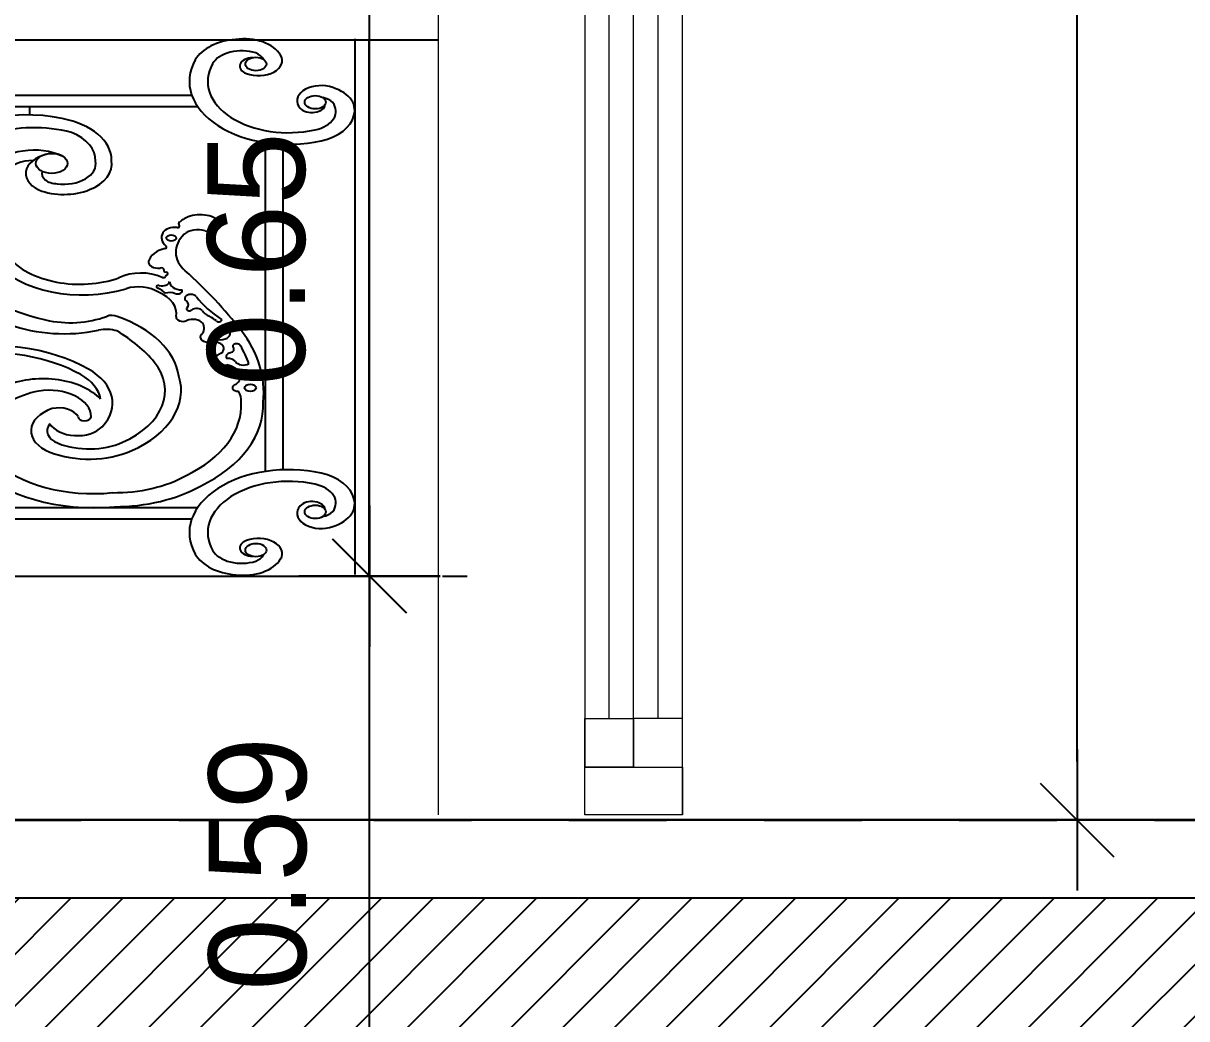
# Model space of a CAD drawing. Extents: x 185 to 567, y -69 to 170.
# Drawn here: x 248.497 to 249.69, y 132.564 to 133.584 of the extents above; entities that cross this region are included whole.
import ezdxf

# ---------------------------------------------------------------- set-up
doc = ezdxf.new("R2010")
doc.units = 0
doc.header["$LTSCALE"] = 0.25
doc.header["$MEASUREMENT"] = 0
doc.header["$PDMODE"] = 35
doc.header["$PDSIZE"] = -1
for name, pattern in [('DOT2', [0.125, 0, -0.125]), ('HIDDEN', [9.525, 6.35, -3.175]), ('LEVELS 2$0$DOT2', [0.125, 0, -0.125])]:
    doc.linetypes.add(name, pattern=pattern)
doc.layers.get('0').update_dxf_attribs({"linetype": 'CONTINUOUS'})
doc.layers.get('Defpoints').update_dxf_attribs({"linetype": 'CONTINUOUS'})
for name, color, linetype in [('A-DR', 3, 'CONTINUOUS'), ('A-ELV 2', 21, 'CONTINUOUS'), ('A-FORGEE', 1, 'CONTINUOUS'), ('A-IDM', 221, 'CONTINUOUS'), ('A-SECHAT', 8, 'CONTINUOUS'), ('A-SECLAS', 94, 'CONTINUOUS'), ('A-WLSEC', 7, 'CONTINUOUS'), ('LEVELS 2$0$A-HATCH', 112, 'CONTINUOUS')]:
    doc.layers.add(name, color=color, linetype=linetype)
doc.styles.add('XARAB', font='xarab.shx')
doc.dimstyles.new('DIM50', dxfattribs={"dimtxt": 0.1, "dimasz": 0.06, "dimexe": 0.1, "dimexo": 0, "dimgap": 0.05, "dimtad": 1, "dimzin": 3, "dimdsep": 46, "dimtxsty": 'XARAB', "dimblk": 'DTICK', "dimcen": 0.09, "dimclrd": 256, "dimclre": 5, "dimclrt": 3, "dimadec": 0, "dimazin": 3, "dimtfac": 1, "dimtix": 1, "dimtmove": 2, "dimatfit": 0, "dimldrblk": 'DTICK', "dimfxl": 0.15, "dimtolj": 1, "dimtzin": 3, "dimlwd": -3, "dimlwe": -3, "dimarcsym": 0})

# ---------------------------------------------------------------- blocks, each defined once
blk = doc.blocks.new('LEVELS 2')
at = {"layer": 'LEVELS 2$0$A-HATCH', "linetype": 'LEVELS 2$0$DOT2', "ltscale": 2}
blk.add_line((189.3891, 31.672, 0), (204.6446, 31.672, 0), dxfattribs=at)
blk = doc.blocks.new('slid')
at = {"linetype": 'HIDDEN', "lineweight": 0}
blk.add_line((0, -2.15, 0), (0, 0.045, 0), dxfattribs=at)
at = {"lineweight": 0}
for p, q in [((-0.25, -2.15, 0), (-0.25, -0.005, 0)), ((-0.15, -0.005, 0), (-0.15, -2.1011, 0)), ((-0.225, -0.055, 0), (-0.225, -2.0511, 0)), ((-0.2, -2.0511, 0), (-0.2, -0.055, 0)), ((-0.175, -2.0511, 0), (-0.175, -0.055, 0)), ((-0.2, -2.1011, 0), (-0.2, -2.0511, 0)), ((-0.15, -2.15, 0), (-0.15, -2.1011, 0))]:
    blk.add_line(p, q, dxfattribs=at)
at = {"lineweight": 0, "elevation": 0}
for points in [[(-0.25, -2.0511), (-0.2, -2.0511), (-0.2, -2.1011), (-0.25, -2.1011)], [(-0.2, -2.1011), (-0.15, -2.1011), (-0.15, -2.0511), (-0.2, -2.0511)], [(-0.25, -2.15), (-0.15, -2.15), (-0.15, -2.1011), (-0.25, -2.1011)]]:
    blk.add_lwpolyline(points, close=True, dxfattribs=at)
blk = doc.blocks.new('A$C50FD488D')
for p, q in [((1.18136, -0.09984), (1.18136, -0.64928)), ((1.19102, -0.64825), (1.19102, -0.10089)), ((0.7, -0.15777), (1.07363, -0.15777)), ((0.7, -0.16936), (1.07747, -0.16936)), ((0.96622, -0.16936), (0.96622, -0.17803)), ((1.12213, -0.20638), (1.12213, -0.54362)), ((1.13388, -0.20809), (1.13388, -0.54191)), ((0.7, -0.58064), (1.07747, -0.58064)), ((0.7, -0.59223), (1.07363, -0.59223))]:
    blk.add_line(p, q)
for centre, major_axis, ratio, start_param, end_param in [((1.10792, -0.12577), (0.02613, 0), 0.986193, 0.359204, 1.773868), ((1.10664, -0.13245), (0.03261, 0), 0.986193, 1.693369, 2.794993), ((1.10664, -0.13245), (-0.02049, 0), 0.986193, 4.240292, 5.936586), ((1.10792, -0.12577), (-0.01401, 0), 0.986193, 3.500797, 4.101526), ((1.13754, -0.14359), (0.06551, 0), 0.986193, 2.793121, 3.920657), ((1.11421, -0.12802), (0.00887, 0), 0.986193, 1.609909, 4.186549), ((1.11766, -0.12216), (-0.01573, 0), 0.986193, 1.044957, 3.500797), ((1.13754, -0.14359), (0.05339, 0), 0.986193, 2.793121, 3.920657), ((1.15901, -0.16346), (-0.01573, 0), 0.986193, 4.340517, 6.796357), ((1.15523, -0.17302), (-0.02613, 0), 0.986193, 2.925853, 4.340517), ((1.1553, -0.16501), (-0.00696, 0), 0.986193, 3.141593, 9.424778), ((1.15523, -0.17302), (-0.01401, 0), 0.986193, 3.739788, 4.340517), ((1.15303, -0.16679), (-0.00887, 0), 0.986193, 0.513172, 3.089812), ((1.14844, -0.1742), (-0.02049, 0), 0.986193, 1.904728, 3.601022), ((0.96475, -0.2481), (0.07106, 0), 0.986193, 1.239292, 2.685863), ((0.97567, -0.22451), (-0.04497, 0), 0.986193, 3.136144, 4.437415), ((1.13754, -0.14359), (0.05339, 0), 0.986193, 3.920657, 5.048192), ((1.14844, -0.1742), (-0.03261, 0), 0.986193, 1.904728, 3.006352), ((0.96919, -0.25696), (0.06671, 0), 0.986193, 1.189802, 2.81634), ((1.13754, -0.14359), (0.06551, 0), 0.986193, 3.920657, 5.048192), ((0.97567, -0.22451), (-0.03433, 0), 0.986193, 3.117833, 4.149148), ((0.96941, -0.24533), (-0.03162, 0), 0.986193, 4.08399, 5.814843), ((0.98516, -0.23806), (0.0213, 0), 0.986193, 1.766722, 4.073893), ((0.98102, -0.22772), (-0.01041, 0), 0.986193, 3.141593, 9.424778), ((0.96941, -0.24533), (-0.02098, 0), 0.986193, -1.540418, -0.468342), ((0.98903, -0.22815), (-0.0318, 0), 0.986193, 1.02315, 3.250179), ((0.98903, -0.22815), (-0.02116, 0), 0.986193, 1.359839, 3.277918), ((0.98516, -0.23806), (-0.01066, 0), 0.986193, -0.207114, 1.517375), ((1.10018, -0.3171), (-0.04569, 0), 0.986193, -0.809116, -0.712984), ((1.07912, -0.29532), (-0.01518, 0), 0.986193, 3.767232, 5.474069), ((1.06415, -0.29211), (-0.00146, 0), 0.986193, 1.387681, 3.665061), ((1.06845, -0.28966), (0.00351, 0), 0.986193, 2.51217, 3.665061), ((1.08567, -0.29066), (0.0071, 0), 0.986193, 4.239124, 6.908824), ((1.06795, -0.30373), (0.01438, 0), 0.986193, 2.785357, 3.792328), ((1.06236, -0.30168), (0.00841, 0), 0.986193, 1.387681, 2.785357), ((1.07756, -0.30629), (0.0107, 0), 0.986193, 1.097531, 2.553849), ((1.09643, -0.31869), (-0.03339, 0), 0.986193, -0.587743, 0.619356), ((1.06145, -0.33029), (-0.0165, 0), 0.986193, -1.23501, -0.133651), ((1.05553, -0.31356), (-0.00147, 0), 0.986193, 1.906583, 3.426498), ((1.05445, -0.31387), (0.00182, 0.00182), 1, 5.778964, 6.141834), ((1.01717, -0.27988), (0.11699, 0), 0.986193, 3.559374, 4.361123), ((1.00145, -0.29664), (-0.06685, 0), 0.986193, 0.502042, 2.015089), ((0.99953, -0.29893), (-0.05342, 0), 0.986193, 0.481174, 2.075535), ((1.05133, -0.32895), (0.00629, 0), 0.986193, 3.007942, 4.929364), ((1.05342, -0.33658), (0.00175, 0), 0.986193, -0.253663, 2.002078), ((1.05686, -0.33746), (-0.00181, 0), 0.986193, -0.253663, 1.416259), ((0.70642, -0.5929), (0.44559, 0), 0.986193, 0.456975, 0.619356), ((1.04004, -0.36409), (-0.02426, 0), 0.986193, 4.095125, 5.362212), ((1.05493, -0.3434), (0.00147, 0), 0.986193, 4.095125, 6.006974), ((1.06115, -0.34514), (0.00499, 0), 0.986193, 2.393715, 2.865382), ((1.05635, -0.34075), (-0.00156, 0), 0.986193, 2.393715, 4.557851), ((1.0383, -0.37298), (-0.01888, 0), 0.986193, 3.923198, 5.156681), ((1.05167, -0.35419), (0.00144, 0), 0.986193, 1.218517, 4.325141), ((1.05391, -0.34809), (-0.00514, 0), 0.986193, 1.224743, 3.000432), ((1.06728, -0.34932), (0.0083, 0), 0.986193, 3.078791, 4.711877), ((1.0383, -0.37298), (0.02187, 0), 0.986193, 0.60362, 0.944428), ((1.03708, -0.38158), (0.02643, 0), 0.986193, -0.122631, 0.984654), ((1.059, -0.3672), (0.00708, 0), 0.986193, 1.056125, 1.960136), ((1.0641, -0.3583), (-0.00328, 0), 0.986193, 1.056125, 3.391753), ((1.07305, -0.36613), (0.00411, 0), 0.986193, 0.444529, 3.917405), ((1.06572, -0.37263), (0.00575, 0), 0.986193, -0.597423, 0.701205), ((1.15381, -0.32819), (-0.08535, 0), 0.986193, 0.444529, 0.783696), ((1.07209, -0.3769), (-0.00194, 0), 0.986193, -0.597423, 2.512824), ((1.07693, -0.38037), (0.00404, 0), 0.986193, 0.400155, 2.512824), ((0.99323, -0.3443), (-0.04741, 0), 0.986193, 1.219531, 2.105538), ((1.02073, -0.3901), (-0.00656, 0), 0.986193, 4.127294, 5.247131), ((1.09339, -0.3735), (-0.01383, 0), 0.986193, 0.400155, 0.940269), ((1.07293, -0.40115), (-0.02088, 0), 0.986193, 3.756501, 4.081862), ((0.98633, -0.45311), (0.0791, 0), 0.986193, 0.094175, 1.069333), ((1.06773, -0.3853), (-0.00445, 0), 0.986193, -0.122631, 2.184426), ((1.07436, -0.39459), (-0.00706, 0), 0.986193, 3.578144, 5.326019), ((1.06982, -0.39668), (0.01208, 0), 0.986193, -0.557759, 0.436551), ((1.09154, -0.38818), (0.00191, 0), 0.986193, 3.7565, 6.59316), ((0.98934, -0.3311), (0.07228, 0), 0.986193, 4.186973, 5.030999), ((1.01713, -0.41419), (0.01644, 0), 0.986193, 1.131987, 1.889406), ((0.94094, -0.48745), (-0.12193, 0), 0.986193, 3.626248, 3.961743), ((1.09686, -0.40134), (0.00496, 0), 0.986193, 1.545099, 3.312198), ((1.09143, -0.40164), (0.00766, 0), 0.986193, -0.544841, 0.757911), ((0.9758, -0.46228), (-0.14541, 0), 0.986193, 3.070847, 3.598568), ((1.08461, -0.40578), (0.00536, 0), 0.986193, 2.583833, 4.9735), ((1.08876, -0.40272), (-0.00326, 0), 0.986193, 1.079241, 3.312198), ((1.0926, -0.40234), (0.00629, 0), 0.986193, 3.685922, 5.738345), ((0.94001, -0.51155), (0.09864, 0), 0.986193, 0.847252, 1.876614), ((1.08782, -0.41761), (-0.00705, 0), 0.986193, 2.192956, 4.9735), ((1.10324, -0.41515), (0.00258, 0), 0.986193, 0.190764, 3.677531), ((0.9751, -0.46367), (0.13981, 0), 0.986193, 0.223137, 0.363351), ((0.94001, -0.51155), (0.09098, 0), 0.986193, 0.847252, 1.775558), ((1.10071, -0.42587), (0.00441, 0), 0.986193, 1.935454, 3.61259), ((1.0978, -0.41834), (0.00375, 0), 0.986193, -1.206139, 0.535939), ((1.09561, -0.42832), (0.00631, 0), 0.986193, 2.192956, 4.91313), ((1.09782, -0.43262), (0.00495, 0), 0.986193, 0.367059, 1.782679), ((0.99067, -0.46068), (-0.06529, 0), 0.986193, 2.176291, 3.613177), ((1.09309, -0.44633), (-0.01266, 0), 0.986193, 2.444401, 4.409658), ((1.10777, -0.42884), (0.00571, 0), 0.986193, 3.508652, 5.408534), ((0.9741, -0.4735), (-0.03949, 0), 0.986193, 3.247905, 3.988844), ((0.9741, -0.4735), (0.04715, 0), 0.986193, -0.551208, 0.847252), ((0.99067, -0.46068), (-0.07593, 0), 0.986193, 2.176291, 3.342001), ((0.97537, -0.4926), (0.04471, 0), 0.986193, 0.555033, 2.128552), ((0.98837, -0.50958), (0.05167, 0), 0.986193, 1.883649, 3.597263), ((0.9792, -0.4878), (0.0279, 0), 0.986193, 0.006108, 1.81447), ((1.10411, -0.45768), (-0.00362, 0), 0.986193, -1.200664, 1.691177), ((1.07834, -0.47093), (-0.02799, 0), 0.986193, 3.087824, 3.501086), ((1.11235, -0.45782), (-0.0038, 0), 0.986193, 3.141593, 9.424778), ((0.98571, -0.49177), (-0.01355, 0), 0.986193, 3.494217, 5.041103), ((1.01461, -0.47558), (-0.09174, 0), 0.986193, 2.216856, 3.176603), ((1.01472, -0.47561), (-0.10617, 0), 0.986193, 2.22596, 3.172079), ((0.99331, -0.50186), (0.02598, 0), 0.986193, 2.049556, 4.160152), ((1.00277, -0.48731), (-0.00434, 0), 0.986193, -0.037495, 3.068222), ((0.99331, -0.50186), (-0.01534, 0), 0.986193, -0.500246, 1.018559), ((0.99786, -0.4879), (0.01926, 0), 0.986193, 3.502327, 5.731977), ((1.00568, -0.48206), (-0.03892, 0), 0.986193, 1.018559, 2.176291), ((1.00568, -0.48206), (-0.04956, 0), 0.986193, 1.018559, 2.176291), ((1.00854, -0.48676), (-0.09527, 0), 0.986193, 0.581027, 1.717764), ((1.0085, -0.48645), (0.08099, 0), 0.986193, 3.748469, 4.870759), ((1.13754, -0.60641), (-0.06551, 0), 0.986193, 4.376586, 5.504121), ((1.14844, -0.5758), (0.03261, 0), 0.986193, 0.13524, 1.236864), ((1.02249, -0.49435), (0.07198, 0), 0.986193, 4.695569, 5.430246), ((1.13754, -0.60641), (-0.05339, 0), 0.986193, 4.376586, 5.504121), ((1.02249, -0.49435), (0.08654, 0), 0.986193, 4.712389, 5.430246), ((1.13754, -0.60641), (0.06551, 0), 0.986193, 2.362528, 3.490064), ((1.14844, -0.5758), (-0.02049, 0), 0.986193, 2.682163, 4.378457), ((1.13754, -0.60641), (-0.05339, 0), 0.986193, -0.779064, 0.348471), ((1.15303, -0.58321), (0.00887, 0), 0.986193, 0.05178, 2.628421), ((1.15523, -0.57698), (0.02613, 0), 0.986193, -1.198924, 0.21574), ((1.15901, -0.58654), (0.01573, 0), 0.986193, 2.628421, 5.084261), ((1.1553, -0.58499), (-0.00696, 0), 0.986193, 3.141593, 9.424778), ((1.15523, -0.57698), (0.01401, 0), 0.986193, -1.198924, -0.598195), ((1.11421, -0.62198), (-0.00887, 0), 0.986193, -1.044957, 1.531684), ((1.11766, -0.62784), (0.01573, 0), 0.986193, -0.359204, 2.096636), ((1.11604, -0.6242), (-0.00696, 0), 0.986193, 3.141593, 9.424778), ((1.10664, -0.61755), (-0.03261, 0), 0.986193, 0.3466, 1.448224), ((1.10664, -0.61755), (0.02049, 0), 0.986193, 3.488192, 5.184486), ((1.10792, -0.62423), (0.01401, 0), 0.986193, -0.959933, -0.359204), ((1.10792, -0.62423), (-0.02613, 0), 0.986193, 1.367724, 2.782388)]:
    blk.add_ellipse(centre, major_axis=major_axis, ratio=ratio, start_param=start_param, end_param=end_param)
for centre, major_axis in [((1.11604, -0.1258), (0.00696, 0)), ((1.0601, -0.30422), (0.00331, 0))]:
    blk.add_ellipse(centre, major_axis=major_axis, ratio=0.986193)
blk = doc.blocks.new('DTICK')
for p, q in [((0, 1.207), (0, -1.207)), ((-1.207, 0), (1.207, 0))]:
    blk.add_line(p, q)
at = {"color": 3}
blk.add_line((-0.629, -0.629), (0.629, 0.629), dxfattribs=at)
blk = doc.blocks.new('*D1587')
at = {"layer": 'A-IDM', "color": 5, "linetype": 'DOT2', "lineweight": -3, "transparency": 16777216}
for p, q in [((248.5271, 133.0175), (248.952, 133.0175)), ((248.52, 132.4275), (248.952, 132.4275))]:
    blk.add_line(p, q, dxfattribs=at)
at = {"layer": 'A-IDM', "lineweight": -3, "transparency": 16777216}
blk.add_line((248.852, 132.4875), (248.852, 132.9575), dxfattribs=at)
at = {"layer": 'Defpoints', "color": 0, "transparency": 16777216}
for p in [(248.5271, 133.0175, 0), (248.852, 133.0175), (248.52, 132.4275)]:
    blk.add_point(p, dxfattribs=at)
at = {"layer": 'A-IDM', "lineweight": -3, "transparency": 16777216, "xscale": 0.06, "yscale": 0.06, "zscale": 0.06}
for p, rotation in [((248.852, 133.0175), 90), ((248.852, 132.4275), 270)]:
    blk.add_blockref('DTICK', p, dxfattribs=dict(at, rotation=rotation))
at = {"layer": 'A-IDM', "color": 3, "transparency": 16777216, "insert": (248.7379, 132.7225), "char_height": 0.1, "attachment_point": 5, "rotation": 90, "style": 'XARAB'}
blk.add_mtext('\\A1;0.59', dxfattribs=at)
blk = doc.blocks.new('*D1590')
at = {"layer": 'A-IDM', "color": 5, "linetype": 'DOT2', "lineweight": -3, "transparency": 16777216}
for p, q in [((248.5271, 133.0175), (248.952, 133.0175)), ((248.52, 132.4275), (248.952, 132.4275))]:
    blk.add_line(p, q, dxfattribs=at)
at = {"layer": 'A-IDM', "lineweight": -3, "transparency": 16777216}
blk.add_line((248.852, 132.4875), (248.852, 132.9575), dxfattribs=at)
at = {"layer": 'Defpoints', "color": 0, "transparency": 16777216}
for p in [(248.5271, 133.0175, 0), (248.852, 133.0175), (248.52, 132.4275)]:
    blk.add_point(p, dxfattribs=at)
at = {"layer": 'A-IDM', "lineweight": -3, "transparency": 16777216, "xscale": 0.06, "yscale": 0.06, "zscale": 0.06}
for p, rotation in [((248.852, 133.0175), 90), ((248.852, 132.4275), 270)]:
    blk.add_blockref('DTICK', p, dxfattribs=dict(at, rotation=rotation))
at = {"layer": 'A-IDM', "color": 3, "transparency": 16777216, "insert": (248.7379, 132.7225), "char_height": 0.1, "attachment_point": 5, "rotation": 90, "style": 'XARAB'}
blk.add_mtext('\\A1;0.59', dxfattribs=at)
blk = doc.blocks.new('*D1592')
at = {"layer": 'A-IDM', "color": 5, "linetype": 'DOT2', "lineweight": -3, "transparency": 16777216}
for p, q in [((248.5273, 133.6675), (248.9522, 133.6675)), ((248.5273, 133.0175), (248.9522, 133.0175))]:
    blk.add_line(p, q, dxfattribs=at)
at = {"layer": 'A-IDM', "lineweight": -3, "transparency": 16777216}
blk.add_line((248.8522, 133.0775), (248.8522, 133.6075), dxfattribs=at)
at = {"layer": 'Defpoints', "color": 0, "transparency": 16777216}
for p in [(248.5273, 133.6675, 0), (248.8522, 133.6675), (248.5273, 133.0175, 0)]:
    blk.add_point(p, dxfattribs=at)
at = {"layer": 'A-IDM', "lineweight": -3, "transparency": 16777216, "xscale": 0.06, "yscale": 0.06, "zscale": 0.06}
for p, rotation in [((248.8522, 133.6675), 90), ((248.8522, 133.0175), 270)]:
    blk.add_blockref('DTICK', p, dxfattribs=dict(at, rotation=rotation))
at = {"layer": 'A-IDM', "color": 3, "transparency": 16777216, "insert": (248.7366, 133.3425), "char_height": 0.1, "attachment_point": 5, "rotation": 90, "style": 'XARAB'}
blk.add_mtext('\\A1;0.65', dxfattribs=at)
blk = doc.blocks.new('*D1868')
at = {"layer": 'A-IDM', "color": 5, "linetype": 'DOT2', "lineweight": -3, "transparency": 16777216}
for p, q in [((249.0036, 134.9675), (249.6774, 134.9675)), ((249.3167, 132.7675), (249.6774, 132.7675))]:
    blk.add_line(p, q, dxfattribs=at)
at = {"layer": 'A-IDM', "lineweight": -3, "transparency": 16777216}
blk.add_line((249.5774, 132.8275), (249.5774, 134.9075), dxfattribs=at)
at = {"layer": 'Defpoints', "color": 0, "transparency": 16777216}
for p in [(249.0036, 134.9675, 0), (249.5774, 134.9675), (249.3167, 132.7675, 0)]:
    blk.add_point(p, dxfattribs=at)
at = {"layer": 'A-IDM', "lineweight": -3, "transparency": 16777216, "xscale": 0.06, "yscale": 0.06, "zscale": 0.06}
for p, rotation in [((249.5774, 134.9675), 90), ((249.5774, 132.7675), 270)]:
    blk.add_blockref('DTICK', p, dxfattribs=dict(at, rotation=rotation))
at = {"layer": 'A-IDM', "color": 3, "transparency": 16777216, "insert": (249.462, 133.8675), "char_height": 0.1, "attachment_point": 5, "rotation": 90, "style": 'XARAB'}
blk.add_mtext('\\A1;2.20', dxfattribs=at)

msp = doc.modelspace()

# ---------------------------------------------------------------- hatches: boundary and pattern name
at = {"layer": 'A-SECHAT'}
h = msp.add_hatch(dxfattribs=at)
h.set_pattern_fill('ANSI31', color=256, scale=0.3, style=0)
h.set_pattern_definition([(45, (247.172777, 132.42746), (-0.026516504, 0.026516504), [])])
h.paths.add_polyline_path([(266.3928, 132.4275), (266.6428, 132.4275), (268.3928, 132.4275), (268.3928, 132.6875), (268.1428, 132.6875), (259.1528, 132.6875), (258.9028, 132.6875), (256.6628, 132.6875), (256.4128, 132.6875), (247.4228, 132.6875), (247.1728, 132.6875), (247.1728, 132.4275), (248.9228, 132.4275), (249.1728, 132.4275), (256.4128, 132.4275), (256.6628, 132.4275), (258.9028, 132.4275), (259.1528, 132.4275)])

# ---------------------------------------------------------------- linework, layer by layer
at = {"layer": 'A-ELV 2'}
for p, q in [((247.2628, 133.5676, 0), (248.9228, 133.5675, 0)), ((247.4228, 133.0176, 0), (248.9228, 133.0175, 0))]:
    msp.add_line(p, q, dxfattribs=at)
at = {"layer": 'A-SECLAS'}
for p, q in [((247.4228, 132.7675, 0), (256.4128, 132.7675, 0)), ((256.4128, 132.7675), (247.4228, 132.7675))]:
    msp.add_line(p, q, dxfattribs=at)
at = {"layer": 'A-WLSEC'}
msp.add_line((247.4228, 132.6875), (256.4128, 132.6875), dxfattribs=at)

# ---------------------------------------------------------------- block references
at = {"layer": 'A-DR', "xscale": -1}
msp.add_blockref('slid', (248.9228, 134.9226, 0), dxfattribs=at)
at = {"layer": 'A-FORGEE', "xscale": 1.549999999999955}
msp.add_blockref('A$C50FD488D', (247.0059, 133.6684, 0), dxfattribs=at)
at = {"layer": 'A-WLSEC', "color": 6}
msp.add_blockref('LEVELS 2', (46.6675, 101.0954), dxfattribs=at)

# ---------------------------------------------------------------- dimensions: what is measured, and where the dimension line sits
at = {"layer": 'A-IDM'}
for base, p1, p2, override, picture, middle in [((249.5774, 134.9675, 0), (249.3167, 132.7675, 0), (249.0036, 134.9675, 0), {"dimfxl": 0.15}, '*D1868', (249.462, 133.8675, 0)), ((248.8522, 133.6675, 0), (248.5273, 133.0175, 0), (248.5273, 133.6675, 0), {"dimatfit": 3}, '*D1592', (248.7366, 133.3425, 0)), ((248.852, 133.0175, 0), (248.52, 132.4275, 0), (248.5271, 133.0175, 0), {"dimatfit": 3}, '*D1587', (248.7379, 132.7225, 0)), ((248.852, 133.0175, 0), (248.52, 132.4275, 0), (248.5271, 133.0175, 0), {"dimatfit": 3}, '*D1590', (248.7379, 132.7225, 0))]:
    dim = msp.add_linear_dim(base=base, p1=p1, p2=p2, angle=90, dimstyle='DIM50', override=override, dxfattribs=at)
    dim.commit()
    dim.dimension.update_dxf_attribs({"geometry": picture, "text_midpoint": middle})

doc.saveas('drawing.dxf')
